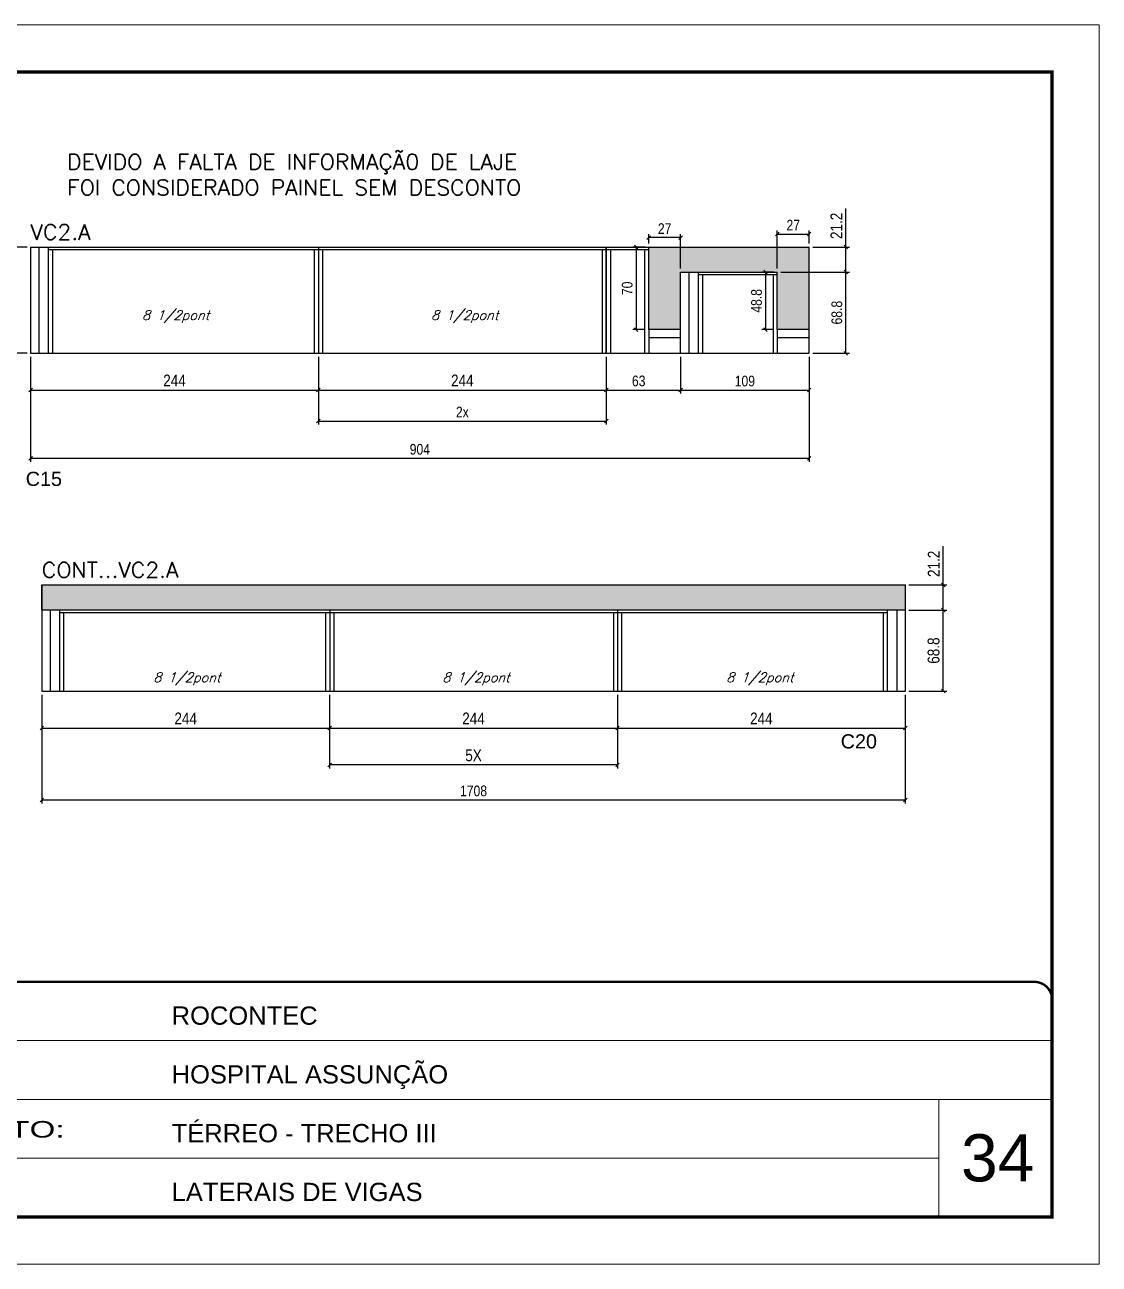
# Model space of a CAD drawing. Extents: x 137137 to 143418, y 10464 to 34486.
# Drawn here: x 139296 to 140207, y 24247 to 25297 of the extents above; entities that cross this region are included whole.
import ezdxf

# ---------------------------------------------------------------- set-up
doc = ezdxf.new("R2010")
doc.units = 0
doc.linetypes.add('CONTINUO', pattern=[0])
doc.linetypes.add('DASHED', pattern=[0.75, 0.5, -0.25])
for name, color, linetype in [('5', 5, 'Continuous'), ('COTA', 241, 'Continuous'), ('Painéis', 200, 'Continuous'), ('SARR_2.2x7', 40, 'Continuous'), ('SARR_3.5x7', 81, 'Continuous'), ('texto', 7, 'Continuous')]:
    doc.layers.add(name, color=color, linetype=linetype)
for name, color, linetype, lineweight in [('CARIMBO', 255, 'Continuous', 9), ('Escoras', 2, 'Continuous', 25), ('Folhas', 255, 'Continuous', 9), ('SARRAFO DE PRESSAO', 251, 'DASHED', 9), ('Texto Seção', 7, 'Continuous', 15)]:
    doc.layers.add(name, color=color, linetype=linetype, lineweight=lineweight)
doc.styles.add('ARIAL', font='arial.ttf')
doc.styles.add('COTA TECNICA', font='techl___.ttf', dxfattribs={"height": 10})
doc.styles.add('COTA TECNICA-50', font='techl___.ttf', dxfattribs={"height": 9})
doc.styles.add('REGUA-120', font='ROMANS.shx', dxfattribs={"height": 15})
doc.styles.add('Romans', font='romans.shx')
doc.styles.get("Standard").update_dxf_attribs({"font": 'arial.ttf'})
doc.styles.add('Tecnologia', font='')
doc.styles.get('Tecnologia').set_extended_font_data('Forgotten Futurist')
doc.dimstyles.new('COTA PAINEL-50', dxfattribs={"dimtxt": 9, "dimasz": 3, "dimexe": 3, "dimexo": 3, "dimgap": 3, "dimtad": 1, "dimdec": 1, "dimzin": 12, "dimdsep": 46, "dimtxsty": 'COTA TECNICA-50', "dimblk1": 'OBLIQUE', "dimblk2": 'OBLIQUE', "dimsah": 1, "dimcen": 0.9, "dimclrd": 4, "dimclre": 4, "dimclrt": 240, "dimadec": 1, "dimazin": 3, "dimtfac": 1, "dimtdec": 1, "dimtmove": 0, "dimatfit": 3, "dimfxl": 1, "dimtolj": 1, "dimtzin": 12, "dimarcsym": 0})
doc.dimstyles.new('PAINEL', dxfattribs={"dimtxt": 10, "dimasz": 3, "dimexe": 3, "dimexo": 3, "dimgap": 3, "dimtad": 1, "dimdec": 1, "dimzin": 12, "dimdsep": 46, "dimtxsty": 'COTA TECNICA', "dimblk1": 'OBLIQUE', "dimblk2": 'OBLIQUE', "dimsah": 1, "dimcen": 0.9, "dimclrd": 4, "dimclre": 4, "dimclrt": 240, "dimadec": 1, "dimazin": 3, "dimtfac": 1, "dimtdec": 1, "dimtmove": 0, "dimatfit": 3, "dimfxl": 1, "dimtolj": 1, "dimtzin": 12, "dimarcsym": 0})

# ---------------------------------------------------------------- blocks, each defined once
blk = doc.blocks.new('9999999999')
at = {"color": 30, "linetype": 'CONTINUO'}
for p, q in [((98564.6, 34379.6), (99584, 34379.6)), ((98564.6, 34329.8), (99488, 34329.8)), ((99584, 34329.8), (99488, 34329.8)), ((99488, 34329.8), (99488, 34230.2)), ((98564.6, 34280), (99488, 34280))]:
    blk.add_line(p, q, dxfattribs=at)
at = {"color": 30, "linetype": 'CONTINUO', "const_width": 2}
blk.add_lwpolyline([(99584, 34230.2), (99584, 34414.4, 0.414214), (99569, 34429.4), (98229, 34429.4, 0.414214), (98214, 34414.4), (98214, 34245.2, 0.414214), (98229, 34230.2), (99584, 34230.2)], format="xyb", dxfattribs=at)
at = {"layer": 'Folhas'}
blk.add_lwpolyline([(98139, 34190.2), (99624, 34190.2), (99624, 35240.2), (98139, 35240.2)], close=True, dxfattribs=at)
at = {"layer": 'Folhas', "color": 30, "const_width": 3}
blk.add_lwpolyline([(98214, 34230.2), (99584, 34230.2), (99584, 35200.2), (98214, 35200.2)], close=True, dxfattribs=at)
at = {"color": 7, "linetype": 'Continuous', "ltscale": 5, "style": 'ARIAL'}
for s, height, p in [('ROCONTEC', 15.48, (98837.7, 34393.1)), ('HOSPITAL ASSUNÇÃO', 15.483, (98837.7, 34343.3)), ('TÉRREO - TRECHO III', 15.483, (98837.7, 34293.5)), ('LATERAIS DE VIGAS', 15.483, (98837.7, 34243.7))]:
    blk.add_text(s, height=height, dxfattribs=at).set_placement(p)
at = {"layer": 'Folhas', "color": 7, "style": 'Tecnologia', "width": 1.5}
blk.add_text('PAVIMENTO:', height=14, dxfattribs=at).set_placement((98573.7, 34297.5))
blk = doc.blocks.new('_Oblique')
at = {"color": 0, "linetype": 'ByBlock', "lineweight": -2}
blk.add_line((-0.5, -0.5), (0.5, 0.5), dxfattribs=at)
blk = doc.blocks.new('*D5593')
at = {"layer": 'COTA', "color": 4, "linetype": 'ByBlock', "lineweight": -2, "transparency": 16777216}
for p, q in [((139301.4, 25015.9), (139301.4, 24984.7)), ((139545.4, 25015.9), (139545.4, 24984.7)), ((139301.4, 24987.7), (139545.4, 24987.7))]:
    blk.add_line(p, q, dxfattribs=at)
at = {"layer": 'Defpoints', "color": 0, "linetype": 'ByBlock', "transparency": 16777216}
for p in [(139301.4, 25018.9), (139545.4, 25018.9), (139545.4, 24987.7)]:
    blk.add_point(p, dxfattribs=at)
at = {"layer": 'COTA', "color": 4, "linetype": 'ByBlock', "lineweight": -2, "transparency": 16777216, "xscale": 3, "yscale": 3, "zscale": 3, "rotation": 180}
blk.add_blockref('_Oblique', (139301.4, 24987.7), dxfattribs=at)
at = {"layer": 'COTA', "color": 4, "linetype": 'ByBlock', "lineweight": -2, "transparency": 16777216, "xscale": 3, "yscale": 3, "zscale": 3}
blk.add_blockref('_Oblique', (139545.4, 24987.7), dxfattribs=at)
at = {"layer": 'COTA', "color": 240, "linetype": 'ByBlock', "transparency": 16777216, "insert": (139423.4, 24995.8), "char_height": 10, "attachment_point": 5, "style": 'COTA TECNICA'}
blk.add_mtext('\\A1;244', dxfattribs=at)
blk = doc.blocks.new('*D5594')
at = {"layer": 'COTA', "color": 4, "linetype": 'ByBlock', "lineweight": -2, "transparency": 16777216}
for p, q in [((139545.4, 25015.9), (139545.4, 24984.7)), ((139789.4, 25015.9), (139789.4, 24984.7)), ((139545.4, 24987.7), (139789.4, 24987.7))]:
    blk.add_line(p, q, dxfattribs=at)
at = {"layer": 'Defpoints', "color": 0, "linetype": 'ByBlock', "transparency": 16777216}
for p in [(139545.4, 25018.9), (139789.4, 25018.9), (139789.4, 24987.7)]:
    blk.add_point(p, dxfattribs=at)
at = {"layer": 'COTA', "color": 4, "linetype": 'ByBlock', "lineweight": -2, "transparency": 16777216, "xscale": 3, "yscale": 3, "zscale": 3, "rotation": 180}
blk.add_blockref('_Oblique', (139545.4, 24987.7), dxfattribs=at)
at = {"layer": 'COTA', "color": 4, "linetype": 'ByBlock', "lineweight": -2, "transparency": 16777216, "xscale": 3, "yscale": 3, "zscale": 3}
blk.add_blockref('_Oblique', (139789.4, 24987.7), dxfattribs=at)
at = {"layer": 'COTA', "color": 240, "linetype": 'ByBlock', "transparency": 16777216, "insert": (139667.4, 24995.8), "char_height": 10, "attachment_point": 5, "style": 'COTA TECNICA'}
blk.add_mtext('\\A1;244', dxfattribs=at)
blk = doc.blocks.new('*D5595')
at = {"layer": 'Defpoints', "color": 0, "linetype": 'ByBlock', "transparency": 16777216}
for p in [(139789.4, 25018.9), (139852.4, 25018.9), (139852.4, 24987.7)]:
    blk.add_point(p, dxfattribs=at)
at = {"layer": 'Escoras', "color": 4, "linetype": 'ByBlock', "lineweight": -2, "transparency": 16777216}
for p, q in [((139789.4, 25015.9), (139789.4, 24984.7)), ((139852.4, 25015.9), (139852.4, 24984.7)), ((139789.4, 24987.7), (139852.4, 24987.7))]:
    blk.add_line(p, q, dxfattribs=at)
at = {"layer": 'Escoras', "color": 4, "linetype": 'ByBlock', "lineweight": -2, "transparency": 16777216, "xscale": 3, "yscale": 3, "zscale": 3, "rotation": 180}
blk.add_blockref('_Oblique', (139789.4, 24987.7), dxfattribs=at)
at = {"layer": 'Escoras', "color": 4, "linetype": 'ByBlock', "lineweight": -2, "transparency": 16777216, "xscale": 3, "yscale": 3, "zscale": 3}
blk.add_blockref('_Oblique', (139852.4, 24987.7), dxfattribs=at)
at = {"layer": 'Escoras', "color": 240, "linetype": 'ByBlock', "transparency": 16777216, "insert": (139816.9, 24995.4), "char_height": 9, "attachment_point": 5, "style": 'COTA TECNICA-50'}
blk.add_mtext('\\A1;63', dxfattribs=at)
blk = doc.blocks.new('*D5596')
at = {"layer": 'Defpoints', "color": 0, "linetype": 'ByBlock', "transparency": 16777216}
for p in [(139852.4, 25018.9), (139961.4, 25018.9), (139961.4, 24987.7)]:
    blk.add_point(p, dxfattribs=at)
at = {"layer": 'Escoras', "color": 4, "linetype": 'ByBlock', "lineweight": -2, "transparency": 16777216}
for p, q in [((139852.4, 25015.9), (139852.4, 24984.7)), ((139961.4, 25015.9), (139961.4, 24984.7)), ((139852.4, 24987.7), (139961.4, 24987.7))]:
    blk.add_line(p, q, dxfattribs=at)
at = {"layer": 'Escoras', "color": 4, "linetype": 'ByBlock', "lineweight": -2, "transparency": 16777216, "xscale": 3, "yscale": 3, "zscale": 3, "rotation": 180}
blk.add_blockref('_Oblique', (139852.4, 24987.7), dxfattribs=at)
at = {"layer": 'Escoras', "color": 4, "linetype": 'ByBlock', "lineweight": -2, "transparency": 16777216, "xscale": 3, "yscale": 3, "zscale": 3}
blk.add_blockref('_Oblique', (139961.4, 24987.7), dxfattribs=at)
at = {"layer": 'Escoras', "color": 240, "linetype": 'ByBlock', "transparency": 16777216, "insert": (139906.9, 24995.3), "char_height": 9, "attachment_point": 5, "style": 'COTA TECNICA-50'}
blk.add_mtext('\\A1;109', dxfattribs=at)
blk = doc.blocks.new('*D5607')
at = {"layer": 'Defpoints', "color": 0, "linetype": 'ByBlock', "transparency": 16777216}
for p in [(139545.4, 25018.9), (139789.4, 25018.9), (139789.4, 24961.5)]:
    blk.add_point(p, dxfattribs=at)
at = {"layer": 'Escoras', "color": 4, "linetype": 'ByBlock', "lineweight": -2, "transparency": 16777216}
for p, q in [((139545.4, 25015.9), (139545.4, 24958.5)), ((139789.4, 25015.9), (139789.4, 24958.5)), ((139545.4, 24961.5), (139789.4, 24961.5))]:
    blk.add_line(p, q, dxfattribs=at)
at = {"layer": 'Escoras', "color": 4, "linetype": 'ByBlock', "lineweight": -2, "transparency": 16777216, "xscale": 3, "yscale": 3, "zscale": 3, "rotation": 180}
blk.add_blockref('_Oblique', (139545.4, 24961.5), dxfattribs=at)
at = {"layer": 'Escoras', "color": 4, "linetype": 'ByBlock', "lineweight": -2, "transparency": 16777216, "xscale": 3, "yscale": 3, "zscale": 3}
blk.add_blockref('_Oblique', (139789.4, 24961.5), dxfattribs=at)
at = {"layer": 'Escoras', "color": 240, "linetype": 'ByBlock', "transparency": 16777216, "insert": (139667.4, 24969.1), "char_height": 9, "attachment_point": 5, "style": 'COTA TECNICA-50'}
blk.add_mtext('\\A1;2x', dxfattribs=at)
blk = doc.blocks.new('*D5608')
at = {"layer": 'COTA', "color": 4, "linetype": 'ByBlock', "lineweight": -2, "transparency": 16777216}
for p, q in [((139310.9, 24729.6), (139310.9, 24698.4)), ((139554.9, 24729.6), (139554.9, 24698.4)), ((139310.9, 24701.4), (139554.9, 24701.4))]:
    blk.add_line(p, q, dxfattribs=at)
at = {"layer": 'Defpoints', "color": 0, "linetype": 'ByBlock', "transparency": 16777216}
for p in [(139310.9, 24732.6), (139554.9, 24732.6), (139554.9, 24701.4)]:
    blk.add_point(p, dxfattribs=at)
at = {"layer": 'COTA', "color": 4, "linetype": 'ByBlock', "lineweight": -2, "transparency": 16777216, "xscale": 3, "yscale": 3, "zscale": 3, "rotation": 180}
blk.add_blockref('_Oblique', (139310.9, 24701.4), dxfattribs=at)
at = {"layer": 'COTA', "color": 4, "linetype": 'ByBlock', "lineweight": -2, "transparency": 16777216, "xscale": 3, "yscale": 3, "zscale": 3}
blk.add_blockref('_Oblique', (139554.9, 24701.4), dxfattribs=at)
at = {"layer": 'COTA', "color": 240, "linetype": 'ByBlock', "transparency": 16777216, "insert": (139432.9, 24709.5), "char_height": 10, "attachment_point": 5, "style": 'COTA TECNICA'}
blk.add_mtext('\\A1;244', dxfattribs=at)
blk = doc.blocks.new('*D5609')
at = {"layer": 'COTA', "color": 4, "linetype": 'ByBlock', "lineweight": -2, "transparency": 16777216}
for p, q in [((139554.9, 24729.6), (139554.9, 24698.4)), ((139798.9, 24729.6), (139798.9, 24698.4)), ((139554.9, 24701.4), (139798.9, 24701.4))]:
    blk.add_line(p, q, dxfattribs=at)
at = {"layer": 'Defpoints', "color": 0, "linetype": 'ByBlock', "transparency": 16777216}
for p in [(139554.9, 24732.6), (139798.9, 24732.6), (139798.9, 24701.4)]:
    blk.add_point(p, dxfattribs=at)
at = {"layer": 'COTA', "color": 4, "linetype": 'ByBlock', "lineweight": -2, "transparency": 16777216, "xscale": 3, "yscale": 3, "zscale": 3, "rotation": 180}
blk.add_blockref('_Oblique', (139554.9, 24701.4), dxfattribs=at)
at = {"layer": 'COTA', "color": 4, "linetype": 'ByBlock', "lineweight": -2, "transparency": 16777216, "xscale": 3, "yscale": 3, "zscale": 3}
blk.add_blockref('_Oblique', (139798.9, 24701.4), dxfattribs=at)
at = {"layer": 'COTA', "color": 240, "linetype": 'ByBlock', "transparency": 16777216, "insert": (139676.9, 24709.5), "char_height": 10, "attachment_point": 5, "style": 'COTA TECNICA'}
blk.add_mtext('\\A1;244', dxfattribs=at)
blk = doc.blocks.new('*D5610')
at = {"layer": 'COTA', "color": 4, "linetype": 'ByBlock', "lineweight": -2, "transparency": 16777216}
for p, q in [((139798.9, 24729.6), (139798.9, 24698.4)), ((140042.9, 24729.6), (140042.9, 24698.4)), ((139798.9, 24701.4), (140042.9, 24701.4))]:
    blk.add_line(p, q, dxfattribs=at)
at = {"layer": 'Defpoints', "color": 0, "linetype": 'ByBlock', "transparency": 16777216}
for p in [(139798.9, 24732.6), (140042.9, 24732.6), (140042.9, 24701.4)]:
    blk.add_point(p, dxfattribs=at)
at = {"layer": 'COTA', "color": 4, "linetype": 'ByBlock', "lineweight": -2, "transparency": 16777216, "xscale": 3, "yscale": 3, "zscale": 3, "rotation": 180}
blk.add_blockref('_Oblique', (139798.9, 24701.4), dxfattribs=at)
at = {"layer": 'COTA', "color": 4, "linetype": 'ByBlock', "lineweight": -2, "transparency": 16777216, "xscale": 3, "yscale": 3, "zscale": 3}
blk.add_blockref('_Oblique', (140042.9, 24701.4), dxfattribs=at)
at = {"layer": 'COTA', "color": 240, "linetype": 'ByBlock', "transparency": 16777216, "insert": (139920.9, 24709.5), "char_height": 10, "attachment_point": 5, "style": 'COTA TECNICA'}
blk.add_mtext('\\A1;244', dxfattribs=at)
blk = doc.blocks.new('*D5611')
at = {"layer": 'COTA', "color": 4, "linetype": 'ByBlock', "lineweight": -2, "transparency": 16777216}
for p, q in [((139554.9, 24729.6), (139554.9, 24667.1)), ((139798.9, 24729.6), (139798.9, 24667.1)), ((139798.9, 24670.1), (139554.9, 24670.1))]:
    blk.add_line(p, q, dxfattribs=at)
at = {"layer": 'Defpoints', "color": 0, "linetype": 'ByBlock', "transparency": 16777216}
for p in [(139554.9, 24732.6), (139798.9, 24732.6), (139554.9, 24670.1)]:
    blk.add_point(p, dxfattribs=at)
at = {"layer": 'COTA', "color": 4, "linetype": 'ByBlock', "lineweight": -2, "transparency": 16777216, "xscale": 3, "yscale": 3, "zscale": 3, "rotation": 180}
blk.add_blockref('_Oblique', (139554.9, 24670.1), dxfattribs=at)
at = {"layer": 'COTA', "color": 4, "linetype": 'ByBlock', "lineweight": -2, "transparency": 16777216, "xscale": 3, "yscale": 3, "zscale": 3}
blk.add_blockref('_Oblique', (139798.9, 24670.1), dxfattribs=at)
at = {"layer": 'COTA', "color": 240, "linetype": 'ByBlock', "transparency": 16777216, "insert": (139676.9, 24678.2), "char_height": 10, "attachment_point": 5, "style": 'COTA TECNICA'}
blk.add_mtext('\\A1;5X', dxfattribs=at)
blk = doc.blocks.new('*D5612')
at = {"layer": 'COTA', "color": 4, "linetype": 'ByBlock', "lineweight": -2, "transparency": 16777216}
for p, q in [((140045.9, 24801.4), (140078.1, 24801.4)), ((140075.1, 24732.6), (140075.1, 24801.4)), ((140045.9, 24732.6), (140078.1, 24732.6))]:
    blk.add_line(p, q, dxfattribs=at)
at = {"layer": 'Defpoints', "color": 0, "linetype": 'ByBlock', "transparency": 16777216}
for p in [(140042.9, 24801.4), (140075.1, 24801.4), (140042.9, 24732.6)]:
    blk.add_point(p, dxfattribs=at)
at = {"layer": 'COTA', "color": 4, "linetype": 'ByBlock', "lineweight": -2, "transparency": 16777216, "xscale": 3, "yscale": 3, "zscale": 3}
for p, rotation in [((140075.1, 24801.4), 90), ((140075.1, 24732.6), 270)]:
    blk.add_blockref('_Oblique', p, dxfattribs=dict(at, rotation=rotation))
at = {"layer": 'COTA', "color": 240, "linetype": 'ByBlock', "transparency": 16777216, "insert": (140066.9, 24767), "char_height": 10, "attachment_point": 5, "rotation": 90, "style": 'COTA TECNICA'}
blk.add_mtext('\\A1;68.8', dxfattribs=at)
blk = doc.blocks.new('*D5613')
at = {"layer": 'COTA', "color": 4, "linetype": 'ByBlock', "lineweight": -2, "transparency": 16777216}
for p, q in [((140075.1, 24822.6), (140075.1, 24855.4)), ((140045.9, 24822.6), (140078.1, 24822.6)), ((140075.1, 24801.4), (140075.1, 24822.6)), ((140045.9, 24801.4), (140078.1, 24801.4))]:
    blk.add_line(p, q, dxfattribs=at)
at = {"layer": 'Defpoints', "color": 0, "linetype": 'ByBlock', "transparency": 16777216}
for p in [(140042.9, 24822.6), (140075.1, 24822.6), (140042.9, 24801.4)]:
    blk.add_point(p, dxfattribs=at)
at = {"layer": 'COTA', "color": 4, "linetype": 'ByBlock', "lineweight": -2, "transparency": 16777216, "xscale": 3, "yscale": 3, "zscale": 3}
for p, rotation in [((140075.1, 24822.6), 90), ((140075.1, 24801.4), 270)]:
    blk.add_blockref('_Oblique', p, dxfattribs=dict(at, rotation=rotation))
at = {"layer": 'COTA', "color": 240, "linetype": 'ByBlock', "transparency": 16777216, "insert": (140067, 24840.5), "char_height": 10, "attachment_point": 5, "rotation": 90, "style": 'COTA TECNICA'}
blk.add_mtext('\\A1;21.2', dxfattribs=at)
blk = doc.blocks.new('*D5580')
at = {"layer": 'Defpoints', "color": 0, "linetype": 'ByBlock', "transparency": 16777216}
for p in [(139310.9, 24732.6), (140042.9, 24732.6), (140042.9, 24640.5)]:
    blk.add_point(p, dxfattribs=at)
at = {"layer": 'Escoras', "color": 4, "linetype": 'ByBlock', "lineweight": -2, "transparency": 16777216}
for p, q in [((139310.9, 24729.6), (139310.9, 24637.5)), ((140042.9, 24729.6), (140042.9, 24637.5)), ((139310.9, 24640.5), (140042.9, 24640.5))]:
    blk.add_line(p, q, dxfattribs=at)
at = {"layer": 'Escoras', "color": 4, "linetype": 'ByBlock', "lineweight": -2, "transparency": 16777216, "xscale": 3, "yscale": 3, "zscale": 3, "rotation": 180}
blk.add_blockref('_Oblique', (139310.9, 24640.5), dxfattribs=at)
at = {"layer": 'Escoras', "color": 4, "linetype": 'ByBlock', "lineweight": -2, "transparency": 16777216, "xscale": 3, "yscale": 3, "zscale": 3}
blk.add_blockref('_Oblique', (140042.9, 24640.5), dxfattribs=at)
at = {"layer": 'Escoras', "color": 240, "linetype": 'ByBlock', "transparency": 16777216, "insert": (139676.9, 24648.1), "char_height": 9, "attachment_point": 5, "style": 'COTA TECNICA-50'}
blk.add_mtext('\\A1;1708', dxfattribs=at)
blk = doc.blocks.new('*D5614')
at = {"layer": 'Defpoints', "color": 0, "linetype": 'ByBlock', "transparency": 16777216}
for p in [(139301.4, 25018.9), (139961.4, 25018.9), (139961.4, 24929.9)]:
    blk.add_point(p, dxfattribs=at)
at = {"layer": 'Escoras', "color": 4, "linetype": 'ByBlock', "lineweight": -2, "transparency": 16777216}
for p, q in [((139301.4, 25015.9), (139301.4, 24926.9)), ((139961.4, 25015.9), (139961.4, 24926.9)), ((139301.4, 24929.9), (139961.4, 24929.9))]:
    blk.add_line(p, q, dxfattribs=at)
at = {"layer": 'Escoras', "color": 4, "linetype": 'ByBlock', "lineweight": -2, "transparency": 16777216, "xscale": 3, "yscale": 3, "zscale": 3, "rotation": 180}
blk.add_blockref('_Oblique', (139301.4, 24929.9), dxfattribs=at)
at = {"layer": 'Escoras', "color": 4, "linetype": 'ByBlock', "lineweight": -2, "transparency": 16777216, "xscale": 3, "yscale": 3, "zscale": 3}
blk.add_blockref('_Oblique', (139961.4, 24929.9), dxfattribs=at)
at = {"layer": 'Escoras', "color": 240, "linetype": 'ByBlock', "transparency": 16777216, "insert": (139631.4, 24937.5), "char_height": 9, "attachment_point": 5, "style": 'COTA TECNICA-50'}
blk.add_mtext('\\A1;904', dxfattribs=at)
blk = doc.blocks.new('*D5615')
at = {"layer": 'Defpoints', "color": 0, "linetype": 'ByBlock', "transparency": 16777216}
for p in [(139961.4, 25119.9), (139961.4, 25108.9), (139934.4, 25087.7)]:
    blk.add_point(p, dxfattribs=at)
at = {"layer": 'Escoras', "color": 4, "linetype": 'ByBlock', "lineweight": -2, "transparency": 16777216}
for p, q in [((139934.4, 25090.7), (139934.4, 25122.9)), ((139934.4, 25119.9), (139961.4, 25119.9)), ((139961.4, 25111.9), (139961.4, 25122.9))]:
    blk.add_line(p, q, dxfattribs=at)
at = {"layer": 'Escoras', "color": 4, "linetype": 'ByBlock', "lineweight": -2, "transparency": 16777216, "xscale": 3, "yscale": 3, "zscale": 3, "rotation": 180}
blk.add_blockref('_Oblique', (139934.4, 25119.9), dxfattribs=at)
at = {"layer": 'Escoras', "color": 4, "linetype": 'ByBlock', "lineweight": -2, "transparency": 16777216, "xscale": 3, "yscale": 3, "zscale": 3}
blk.add_blockref('_Oblique', (139961.4, 25119.9), dxfattribs=at)
at = {"layer": 'Escoras', "color": 240, "linetype": 'ByBlock', "transparency": 16777216, "insert": (139947.9, 25127.5), "char_height": 9, "attachment_point": 5, "style": 'COTA TECNICA-50'}
blk.add_mtext('\\A1;27', dxfattribs=at)
blk = doc.blocks.new('*D5616')
at = {"layer": 'Defpoints', "color": 0, "linetype": 'ByBlock', "transparency": 16777216}
for p in [(139825.4, 25116.9), (139825.4, 25108.9), (139852.4, 25087.7)]:
    blk.add_point(p, dxfattribs=at)
at = {"layer": 'Escoras', "color": 4, "linetype": 'ByBlock', "lineweight": -2, "transparency": 16777216}
for p, q in [((139825.4, 25111.9), (139825.4, 25119.9)), ((139852.4, 25116.9), (139825.4, 25116.9)), ((139852.4, 25090.7), (139852.4, 25119.9))]:
    blk.add_line(p, q, dxfattribs=at)
at = {"layer": 'Escoras', "color": 4, "linetype": 'ByBlock', "lineweight": -2, "transparency": 16777216, "xscale": 3, "yscale": 3, "zscale": 3, "rotation": 180}
blk.add_blockref('_Oblique', (139825.4, 25116.9), dxfattribs=at)
at = {"layer": 'Escoras', "color": 4, "linetype": 'ByBlock', "lineweight": -2, "transparency": 16777216, "xscale": 3, "yscale": 3, "zscale": 3}
blk.add_blockref('_Oblique', (139852.4, 25116.9), dxfattribs=at)
at = {"layer": 'Escoras', "color": 240, "linetype": 'ByBlock', "transparency": 16777216, "insert": (139838.9, 25124.5), "char_height": 9, "attachment_point": 5, "style": 'COTA TECNICA-50'}
blk.add_mtext('\\A1;27', dxfattribs=at)
blk = doc.blocks.new('*D5581')
at = {"layer": 'Defpoints', "color": 0, "linetype": 'ByBlock', "transparency": 16777216}
for p in [(139934.4, 25087.7), (139992.5, 25087.7), (139961.4, 25018.9)]:
    blk.add_point(p, dxfattribs=at)
at = {"layer": 'Escoras', "color": 4, "linetype": 'ByBlock', "lineweight": -2, "transparency": 16777216}
for p, q in [((139937.4, 25087.7), (139995.5, 25087.7)), ((139992.5, 25018.9), (139992.5, 25087.7)), ((139964.4, 25018.9), (139995.5, 25018.9))]:
    blk.add_line(p, q, dxfattribs=at)
at = {"layer": 'Escoras', "color": 4, "linetype": 'ByBlock', "lineweight": -2, "transparency": 16777216, "xscale": 3, "yscale": 3, "zscale": 3}
for p, rotation in [((139992.5, 25087.7), 90), ((139992.5, 25018.9), 270)]:
    blk.add_blockref('_Oblique', p, dxfattribs=dict(at, rotation=rotation))
at = {"layer": 'Escoras', "color": 240, "linetype": 'ByBlock', "transparency": 16777216, "insert": (139984.9, 25053.3), "char_height": 9, "attachment_point": 5, "rotation": 90, "style": 'COTA TECNICA-50'}
blk.add_mtext('\\A1;68.8', dxfattribs=at)
blk = doc.blocks.new('*D5618')
at = {"layer": 'Defpoints', "color": 0, "linetype": 'ByBlock', "transparency": 16777216}
for p in [(139825.4, 25108.9), (139814.8, 25038.9), (139825.4, 25038.9)]:
    blk.add_point(p, dxfattribs=at)
at = {"layer": 'Escoras', "color": 4, "linetype": 'ByBlock', "lineweight": -2, "transparency": 16777216}
for p, q in [((139822.4, 25108.9), (139811.8, 25108.9)), ((139814.8, 25108.9), (139814.8, 25038.9)), ((139822.4, 25038.9), (139811.8, 25038.9))]:
    blk.add_line(p, q, dxfattribs=at)
at = {"layer": 'Escoras', "color": 4, "linetype": 'ByBlock', "lineweight": -2, "transparency": 16777216, "xscale": 3, "yscale": 3, "zscale": 3}
for p, rotation in [((139814.8, 25108.9), 90), ((139814.8, 25038.9), 270)]:
    blk.add_blockref('_Oblique', p, dxfattribs=dict(at, rotation=rotation))
at = {"layer": 'Escoras', "color": 240, "linetype": 'ByBlock', "transparency": 16777216, "insert": (139807.2, 25073.9), "char_height": 9, "attachment_point": 5, "rotation": 90, "style": 'COTA TECNICA-50'}
blk.add_mtext('\\A1;70', dxfattribs=at)
blk = doc.blocks.new('*D5619')
at = {"layer": 'Defpoints', "color": 0, "linetype": 'ByBlock', "transparency": 16777216}
for p in [(139934.4, 25087.7), (139924.4, 25038.9), (139934.4, 25038.9)]:
    blk.add_point(p, dxfattribs=at)
at = {"layer": 'Escoras', "color": 4, "linetype": 'ByBlock', "lineweight": -2, "transparency": 16777216}
for p, q in [((139931.4, 25087.7), (139921.4, 25087.7)), ((139924.4, 25087.7), (139924.4, 25038.9)), ((139931.4, 25038.9), (139921.4, 25038.9))]:
    blk.add_line(p, q, dxfattribs=at)
at = {"layer": 'Escoras', "color": 4, "linetype": 'ByBlock', "lineweight": -2, "transparency": 16777216, "xscale": 3, "yscale": 3, "zscale": 3}
for p, rotation in [((139924.4, 25087.7), 90), ((139924.4, 25038.9), 270)]:
    blk.add_blockref('_Oblique', p, dxfattribs=dict(at, rotation=rotation))
at = {"layer": 'Escoras', "color": 240, "linetype": 'ByBlock', "transparency": 16777216, "insert": (139916.8, 25063.3), "char_height": 9, "attachment_point": 5, "rotation": 90, "style": 'COTA TECNICA-50'}
blk.add_mtext('\\A1;48.8', dxfattribs=at)
blk = doc.blocks.new('*D5620')
at = {"layer": 'Defpoints', "color": 0, "linetype": 'ByBlock', "transparency": 16777216}
for p in [(139301.4, 25108.9), (139279.6, 25018.9), (139301.4, 25018.9)]:
    blk.add_point(p, dxfattribs=at)
at = {"layer": 'Escoras', "color": 4, "linetype": 'ByBlock', "lineweight": -2, "transparency": 16777216}
for p, q in [((139298.4, 25108.9), (139276.6, 25108.9)), ((139279.6, 25108.9), (139279.6, 25018.9)), ((139298.4, 25018.9), (139276.6, 25018.9))]:
    blk.add_line(p, q, dxfattribs=at)
at = {"layer": 'Escoras', "color": 4, "linetype": 'ByBlock', "lineweight": -2, "transparency": 16777216, "xscale": 3, "yscale": 3, "zscale": 3}
for p, rotation in [((139279.6, 25108.9), 90), ((139279.6, 25018.9), 270)]:
    blk.add_blockref('_Oblique', p, dxfattribs=dict(at, rotation=rotation))
at = {"layer": 'Escoras', "color": 240, "linetype": 'ByBlock', "transparency": 16777216, "insert": (139272, 25063.9), "char_height": 9, "attachment_point": 5, "rotation": 90, "style": 'COTA TECNICA-50'}
blk.add_mtext('\\A1;90', dxfattribs=at)
blk = doc.blocks.new('*D6326')
at = {"layer": 'COTA', "color": 4, "lineweight": -2, "ltscale": 25, "transparency": 16777216}
for p, q in [((139992.5, 25108.9), (139992.5, 25141.6)), ((139964.4, 25108.9), (139995.5, 25108.9)), ((139992.5, 25087.7), (139992.5, 25108.9)), ((139937.4, 25087.7), (139995.5, 25087.7))]:
    blk.add_line(p, q, dxfattribs=at)
at = {"layer": 'Defpoints', "color": 0, "ltscale": 25, "transparency": 16777216}
for p in [(139961.4, 25108.9), (139992.5, 25108.9), (139934.4, 25087.7)]:
    blk.add_point(p, dxfattribs=at)
at = {"layer": 'COTA', "color": 4, "lineweight": -2, "ltscale": 25, "transparency": 16777216, "xscale": 3, "yscale": 3, "zscale": 3}
for p, rotation in [((139992.5, 25108.9), 90), ((139992.5, 25087.7), 270)]:
    blk.add_blockref('_Oblique', p, dxfattribs=dict(at, rotation=rotation))
at = {"layer": 'COTA', "color": 240, "ltscale": 25, "transparency": 16777216, "insert": (139984.5, 25126.8), "char_height": 10, "attachment_point": 5, "rotation": 90, "style": 'COTA TECNICA'}
blk.add_mtext('\\A1;21.2', dxfattribs=at)

msp = doc.modelspace()

# ---------------------------------------------------------------- hatches: boundary and pattern name
at = {"layer": 'COTA', "linetype": 'ByBlock'}
h = msp.add_hatch(dxfattribs=at)
h.set_pattern_fill('AR-CONC', color=256, scale=0.03)
h.set_pattern_definition([(50, (0, -86.9186), (5.46554007, -0.47817257), [0.5715, -6.2865]), (355, (0, -86.9186), (-1.05730264, 5.73170536), [0.4572, -5.02921753]), (100.4514447, (0.4555, -86.9584), (4.40823741, 5.25353256), [0.48570026, -5.34270734]), (46.1842, (0, -85.3946), (8.13237123, -1.26126984), [0.85725, -9.42975]), (96.6355576, (0.678, -85.5), (7.122124, 7.42278374), [0.7285507, -8.01406824]), (351.184151, (0, -85.3946), (7.122124, 7.42278374), [0.685799, -7.54379196]), (21, (0.762, -85.7756), (4.54843174, -3.06795595), [0.5715, -6.2865]), (326, (0.762, -85.7756), (1.85406085, 5.52563898), [0.4572, -5.0292]), (71.451445, (1.141, -86.031), (6.40249258, 2.45768307), [0.48570026, -5.34269813]), (37.5, (0, -86.9186), (0.092658098, 2.536651166), [0, -4.96824, 0, -5.1054, 0, -5.04825]), (7.5, (0, -86.9186), (2.004589875, 3.005417245), [0, -2.91084, 0, -4.85394, 0, -1.92405]), (327.5, (-1.6993, -86.9186), (4.067717855, -0.17186232), [0, -1.905, 0, -5.9436, 0, -7.8867]), (317.5, (-2.4613, -86.9186), (4.44387544, 0.76279473), [0, -2.4765, 0, -3.94716, 0, -5.6007])])
h.paths.add_polyline_path([(139825.36, 25038.92), (139852.36, 25038.92), (139852.36, 25087.72), (139934.36, 25087.72), (139934.36, 25038.92), (139961.36, 25038.92), (139961.36, 25108.92), (139825.36, 25108.92)])
h = msp.add_hatch(dxfattribs=at)
h.set_pattern_fill('AR-CONC', color=256, scale=0.03)
h.set_pattern_definition([(50, (4347.905, -1327.4458), (5.46554007, -0.47817257), [0.5715, -6.2865]), (355, (4347.905, -1327.446), (-1.05730264, 5.73170536), [0.4572, -5.02921753]), (100.4514447, (4348.3604, -1327.4856), (4.40823741, 5.25353256), [0.48570026, -5.34270734]), (46.1842, (4347.905, -1325.922), (8.13237123, -1.26126984), [0.85725, -9.42975]), (96.6355576, (4348.583, -1326.027), (7.122124, 7.42278374), [0.7285507, -8.01406824]), (351.184151, (4347.905, -1325.922), (7.122124, 7.42278374), [0.685799, -7.54379196]), (21, (4348.667, -1326.3028), (4.54843174, -3.06795595), [0.5715, -6.2865]), (326, (4348.667, -1326.303), (1.85406085, 5.52563898), [0.4572, -5.0292]), (71.451445, (4349.046, -1326.5584), (6.40249258, 2.45768307), [0.48570026, -5.34269813]), (37.5, (4347.905, -1327.4458), (0.092658098, 2.536651166), [0, -4.96824, 0, -5.1054, 0, -5.04825]), (7.5, (4347.905, -1327.4458), (2.004589875, 3.005417245), [0, -2.91084, 0, -4.85394, 0, -1.92405]), (327.5, (4346.2057, -1327.4458), (4.067717855, -0.17186232), [0, -1.905, 0, -5.9436, 0, -7.8867]), (317.5, (4345.4437, -1327.4458), (4.44387544, 0.76279473), [0, -2.4765, 0, -3.94716, 0, -5.6007])])
h.paths.add_polyline_path([(139798.95, 24801.45), (140042.95, 24801.45), (140042.95, 24822.65), (139798.95, 24822.65), (139554.95, 24822.65), (139310.95, 24822.65), (139310.95, 24801.45), (139554.95, 24801.45)])

# ---------------------------------------------------------------- linework, layer by layer
for p, q in [((139825.36, 25108.92), (139961.36, 25108.92)), ((139961.36, 25038.92), (139961.36, 25108.92)), ((139310.95, 24801.45), (139310.95, 24822.65)), ((139310.95, 24822.65), (139554.95, 24822.65)), ((139310.95, 24822.65), (139310.95, 24801.45)), ((139554.95, 24822.65), (139798.95, 24822.65)), ((139798.95, 24822.65), (140042.95, 24822.65)), ((140042.95, 24801.45), (140042.95, 24822.65))]:
    msp.add_line(p, q, dxfattribs=at)
at = {"layer": 'Painéis', "linetype": 'ByBlock'}
for p, q in [((139301.36, 25108.92), (139545.36, 25108.92)), ((139301.36, 25108.92), (139301.36, 25018.92)), ((139545.36, 25108.92), (139789.36, 25108.92)), ((139545.36, 25108.92), (139545.36, 25018.92)), ((139789.36, 25108.92), (139825.36, 25108.92)), ((139789.36, 25018.92), (139789.36, 25108.92)), ((139789.36, 25108.92), (139789.36, 25018.92)), ((139825.36, 25038.92), (139825.36, 25108.92)), ((139852.36, 25018.92), (139852.36, 25087.72)), ((139852.36, 25087.72), (139934.36, 25087.72)), ((139934.36, 25038.92), (139934.36, 25087.72)), ((139852.36, 25038.92), (139825.36, 25038.92)), ((139852.36, 25018.92), (139852.36, 25038.92)), ((139961.36, 25038.92), (139934.36, 25038.92)), ((139961.36, 25018.92), (139961.36, 25038.92)), ((139301.36, 25018.92), (139545.36, 25018.92)), ((139545.36, 25018.92), (139789.36, 25018.92)), ((139789.36, 25018.92), (139852.36, 25018.92)), ((139852.36, 25018.92), (139961.36, 25018.92)), ((139310.95, 24801.45), (139554.95, 24801.45)), ((139310.95, 24801.45), (139310.95, 24732.65)), ((139554.95, 24801.45), (139798.95, 24801.45)), ((139554.95, 24801.45), (139554.95, 24732.65)), ((139798.95, 24801.45), (140042.95, 24801.45)), ((139798.95, 24801.45), (139798.95, 24732.65)), ((140042.95, 24732.65), (140042.95, 24801.45)), ((139310.95, 24732.65), (139554.95, 24732.65)), ((139554.95, 24732.65), (139798.95, 24732.65)), ((139798.95, 24732.65), (140042.95, 24732.65))]:
    msp.add_line(p, q, dxfattribs=at)
at = {"layer": 'SARR_2.2x7', "linetype": 'Continuous'}
for p, q in [((139308.36, 25108.92), (139308.36, 25018.92)), ((139316.36, 25106.72), (139545.36, 25106.72)), ((139545.36, 25106.72), (139789.36, 25106.72)), ((139789.36, 25106.72), (139789.36, 25106.72)), ((139789.36, 25106.72), (139825.36, 25106.72)), ((139859.36, 25087.72), (139859.36, 25018.92)), ((139867.36, 25085.52), (139934.36, 25085.52)), ((139852.36, 25031.92), (139825.36, 25031.92)), ((139961.36, 25031.92), (139934.36, 25031.92)), ((139317.95, 24801.45), (139317.95, 24732.65)), ((140035.95, 24732.65), (140035.95, 24801.45)), ((139325.95, 24799.25), (139554.95, 24799.25)), ((139554.95, 24799.25), (139798.95, 24799.25)), ((139798.95, 24799.25), (139798.95, 24799.25)), ((139798.95, 24799.25), (140027.95, 24799.25))]:
    msp.add_line(p, q, dxfattribs=at)
at = {"layer": 'SARR_3.5x7'}
for p, q in [((139316.36, 25108.92), (139316.36, 25018.92)), ((139319.86, 25106.72), (139319.86, 25018.92)), ((139541.86, 25106.72), (139541.86, 25018.92)), ((139548.86, 25106.72), (139548.86, 25018.92)), ((139785.86, 25106.72), (139785.86, 25018.92)), ((139792.86, 25106.72), (139792.86, 25018.92)), ((139821.86, 25106.72), (139821.86, 25018.92)), ((139867.36, 25087.72), (139867.36, 25018.92)), ((139870.86, 25085.52), (139870.86, 25018.92)), ((139930.86, 25085.52), (139930.86, 25018.92)), ((139825.36, 25038.92), (139825.36, 25018.92)), ((139934.36, 25038.92), (139934.36, 25018.92)), ((139325.95, 24801.45), (139325.95, 24732.65)), ((140027.95, 24732.65), (140027.95, 24801.45)), ((139329.45, 24799.25), (139329.45, 24732.65)), ((139551.45, 24799.25), (139551.45, 24732.65)), ((139558.45, 24799.25), (139558.45, 24732.65)), ((139795.45, 24799.25), (139795.45, 24732.65)), ((139802.45, 24799.25), (139802.45, 24732.65)), ((140024.45, 24732.65), (140024.45, 24799.25))]:
    msp.add_line(p, q, dxfattribs=at)

# ---------------------------------------------------------------- block references
at = {"layer": 'SARRAFO DE PRESSAO', "color": 6, "linetype": 'ByBlock'}
msp.add_blockref('9999999999', (40583.31, -9943.03), dxfattribs=at)

# ---------------------------------------------------------------- texts
at = {"layer": '5', "linetype": 'Continuous'}
for s, p in [('C15', (139297.29, 24906.5)), ('C20', (139988.14, 24684.12))]:
    msp.add_text(s, height=12, rotation=359.99996, dxfattribs=at).set_placement(p)
at = {"layer": 'CARIMBO', "style": 'ARIAL'}
msp.add_text('34', height=40, dxfattribs=at).set_placement((140090.15, 24317.32))
at = {"layer": 'texto', "color": 2, "char_height": 8, "attachment_point": 5, "style": 'Romans'}
for insert in [(139424.39, 25049.91), (139669.48, 25049.91), (139433.98, 24743.02), (139679.06, 24743.02), (139919.65, 24743.02)]:
    msp.add_mtext('{\\Q19;\\C256;8 1/2pont}', dxfattribs=dict(at, insert=insert))
at = {"layer": 'Texto Seção', "style": 'REGUA-120', "width": 1.05}
for s, p in [('DEVIDO A FALTA DE INFORMAÇÃ0 DE LAJE', (139332.44, 25174.53)), ('FOI CONSIDERADO PAINEL SEM DESCONTO', (139332.44, 25152.82)), ('VC2.A', (139301.36, 25115.1)), ('CONT...VC2.A', (139310.95, 24828.83))]:
    msp.add_text(s, height=13, dxfattribs=at).set_placement(p)

# ---------------------------------------------------------------- dimensions: what is measured, and where the dimension line sits
at = {"layer": 'COTA', "ltscale": 25}
dim = msp.add_linear_dim(base=(139992.53, 25108.92), p1=(139934.36, 25087.72), p2=(139961.36, 25108.92), angle=90, dimstyle='PAINEL', dxfattribs=at)
dim.commit()
dim.dimension.update_dxf_attribs({"geometry": '*D6326', "text_midpoint": (139984.47, 25126.78)})
at = {"layer": 'COTA', "linetype": 'ByBlock'}
for base, p1, p2, picture, middle in [((139545.36, 24987.7), (139301.36, 25018.92), (139545.36, 25018.92), '*D5593', (139423.36, 24995.78)), ((139789.36, 24987.7), (139545.36, 25018.92), (139789.36, 25018.92), '*D5594', (139667.36, 24995.78)), ((139554.95, 24701.43), (139310.95, 24732.65), (139554.95, 24732.65), '*D5608', (139432.95, 24709.51)), ((139798.95, 24701.43), (139554.95, 24732.65), (139798.95, 24732.65), '*D5609', (139676.95, 24709.51)), ((140042.95, 24701.43), (139798.95, 24732.65), (140042.95, 24732.65), '*D5610', (139920.95, 24709.51))]:
    dim = msp.add_linear_dim(base=base, p1=p1, p2=p2, dimstyle='PAINEL', dxfattribs=at)
    dim.commit()
    dim.dimension.update_dxf_attribs({"geometry": picture, "text_midpoint": middle})
for base, p1, p2, picture, middle in [((140075.05, 24822.65), (140042.95, 24801.45), (140042.95, 24822.65), '*D5613', (140066.99, 24840.51)), ((140075.05, 24801.45), (140042.95, 24732.65), (140042.95, 24801.45), '*D5612', (140066.93, 24767.05))]:
    dim = msp.add_linear_dim(base=base, p1=p1, p2=p2, angle=90, dimstyle='PAINEL', dxfattribs=at)
    dim.commit()
    dim.dimension.update_dxf_attribs({"geometry": picture, "text_midpoint": middle})
dim = msp.add_linear_dim(base=(139554.95, 24670.07), p1=(139798.95, 24732.65), p2=(139554.95, 24732.65), text='5X', dimstyle='PAINEL', dxfattribs=at)
dim.commit()
dim.dimension.update_dxf_attribs({"geometry": '*D5611', "text_midpoint": (139676.95, 24678.18)})
at = {"layer": 'Escoras', "linetype": 'ByBlock'}
for base, p1, p2, picture, middle in [((139825.36, 25116.94), (139852.36, 25087.72), (139825.36, 25108.92), '*D5616', (139838.86, 25124.51)), ((139961.36, 25119.95), (139934.36, 25087.72), (139961.36, 25108.92), '*D5615', (139947.86, 25127.51))]:
    dim = msp.add_linear_dim(base=base, p1=p1, p2=p2, dimstyle='COTA PAINEL-50', override={"dimarcsym": 1}, dxfattribs=at)
    dim.commit()
    dim.dimension.update_dxf_attribs({"geometry": picture, "text_midpoint": middle})
for base, p1, p2, picture, middle in [((139279.65, 25018.92), (139301.36, 25108.92), (139301.36, 25018.92), '*D5620', (139272.03, 25063.92)), ((139814.75, 25038.92), (139825.36, 25108.92), (139825.36, 25038.92), '*D5618', (139807.16, 25073.92)), ((139924.38, 25038.92), (139934.36, 25087.72), (139934.36, 25038.92), '*D5619', (139916.79, 25063.32)), ((139992.53, 25087.72), (139961.36, 25018.92), (139934.36, 25087.72), '*D5581', (139984.92, 25053.32))]:
    dim = msp.add_linear_dim(base=base, p1=p1, p2=p2, angle=90, dimstyle='COTA PAINEL-50', override={"dimarcsym": 1}, dxfattribs=at)
    dim.commit()
    dim.dimension.update_dxf_attribs({"geometry": picture, "text_midpoint": middle})
for p1, p2, distance, text, picture, middle in [((139301.36, 25018.92), (139961.36, 25018.92), -89.04, '904', '*D5614', (139631.36, 24937.5)), ((139545.36, 25018.92), (139789.36, 25018.92), -57.4, '2x', '*D5607', (139667.36, 24969.07)), ((139310.95, 24732.65), (140042.95, 24732.65), -92.14, '1708', '*D5580', (139676.95, 24648.12))]:
    dim = msp.add_aligned_dim(p1=p1, p2=p2, distance=distance, text=text, dimstyle='COTA PAINEL-50', override={"dimarcsym": 1}, dxfattribs=at)
    dim.commit()
    dim.dimension.update_dxf_attribs({"geometry": picture, "text_midpoint": middle})
for base, p1, p2, picture, middle in [((139852.36, 24987.7), (139789.36, 25018.92), (139852.36, 25018.92), '*D5595', (139816.86, 24987.7)), ((139961.36, 24987.7), (139852.36, 25018.92), (139961.36, 25018.92), '*D5596', (139906.86, 24987.7))]:
    dim = msp.add_linear_dim(base=base, p1=p1, p2=p2, angle=0, dimstyle='COTA PAINEL-50', override={"dimarcsym": 1}, dxfattribs=at)
    dim.commit()
    dim.dimension.update_dxf_attribs({"geometry": picture, "text_midpoint": middle, "dimtype": 161})

doc.saveas('drawing.dxf')
